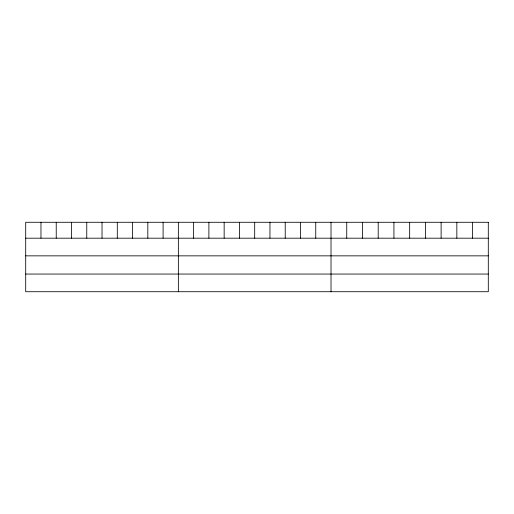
<?xml version="1.0" encoding="UTF-8"?>
<svg xmlns="http://www.w3.org/2000/svg" width="514" height="514" viewBox="0 0 514 514"><rect width="100%" height="100%" fill="white"/><g stroke="black" fill="none" stroke-linecap="round" stroke-linejoin="round"><path stroke-width="0.77" d="M25.7 238.188L488.3 238.188M25.7 255.85L488.3 255.85M25.7 274.052L488.3 274.052M472.572 222.279L472.572 238.188M456.843 222.279L456.843 238.188M441.115 222.279L441.115 238.188M425.386 222.279L425.386 238.188M409.658 222.279L409.658 238.188M393.93 222.279L393.93 238.188M378.201 222.279L378.201 238.188M362.473 222.279L362.473 238.188M346.744 222.279L346.744 238.188M331.016 222.279L331.016 291.721M315.75 222.279L315.75 238.188M300.484 222.279L300.484 238.188M285.219 222.279L285.219 238.188M269.953 222.279L269.953 238.188M254.687 222.279L254.687 238.188M239.421 222.279L239.421 238.188M224.155 222.279L224.155 238.188M208.89 222.279L208.89 238.188M193.624 222.279L193.624 238.188M178.358 222.279L178.358 291.721M163.092 222.279L163.092 238.188M147.826 222.279L147.826 238.188M132.561 222.279L132.561 238.188M117.295 222.279L117.295 238.188M102.029 222.279L102.029 238.188M86.763 222.279L86.763 238.188M71.497 222.279L71.497 238.188M56.232 222.279L56.232 238.188M40.966 222.279L40.966 238.188M488.3 222.279L25.7 222.279L25.7 291.721L488.3 291.721L488.3 222.279"/></g></svg>
